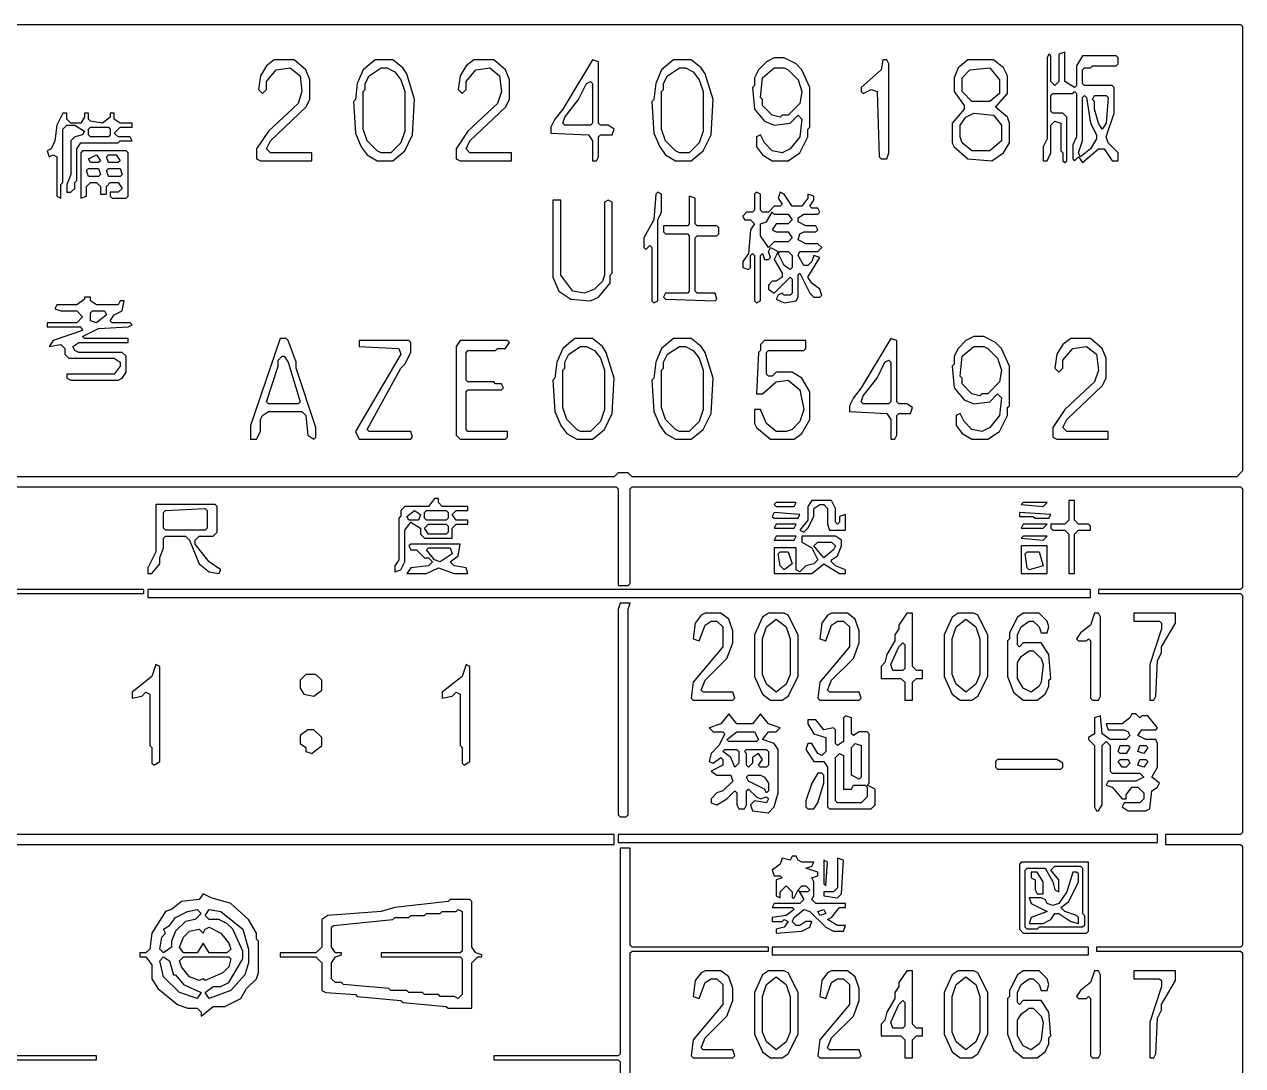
# Model space of a CAD drawing. Header units: millimetres. Extents: x 0 to 421, y 0 to 297.
# Drawn here: x 303.69 to 342.84, y 23.24 to 56.71 of the extents above; entities that cross this region are included whole.
import ezdxf

# ---------------------------------------------------------------- set-up
doc = ezdxf.new("R2010")
doc.units = ezdxf.units.MM
doc.layers.add('PDF_TRACE', color=7, linetype='Continuous')

msp = doc.modelspace()

# ---------------------------------------------------------------- linework, layer by layer
at = {"layer": 'PDF_TRACE'}
for points in [[(303.212, 56.706), (342.773, 56.706), (342.836, 56.642), (342.836, 42.355), (342.646, 42.164), (323.215, 42.164), (323.088, 42.291), (322.77, 42.291), (322.643, 42.164), (303.212, 42.164)], [(303.212, 41.847), (322.707, 41.847), (322.77, 41.783), (322.77, 38.672), (323.088, 38.672), (323.151, 38.735), (323.151, 41.783), (323.215, 41.847), (342.773, 41.847), (342.836, 41.783), (342.836, 38.608), (342.773, 38.545), (338.201, 38.545), (338.201, 38.418), (342.773, 38.418), (342.836, 38.354), (342.836, 30.734), (342.773, 30.671), (340.36, 30.671), (340.36, 30.353), (342.773, 30.353), (342.836, 30.29), (342.836, 27.115), (342.773, 27.051), (338.137, 27.051), (338.137, 26.924), (342.773, 26.924), (342.836, 26.861), (342.836, 22.225)], [(303.212, 38.418), (307.53, 38.418), (307.53, 38.545), (303.212, 38.545)], [(323.151, 19.241), (323.151, 26.861), (323.215, 26.924), (327.596, 26.924), (327.596, 27.051), (323.215, 27.051), (323.151, 27.115), (323.151, 30.226), (322.834, 30.226), (322.834, 23.622), (322.77, 23.559), (318.77, 23.559), (318.77, 23.432), (322.77, 23.432), (322.834, 23.368), (322.834, 19.241)], [(303.212, 23.432), (306.006, 23.432), (306.006, 23.559), (303.212, 23.559)]]:
    msp.add_lwpolyline(points, dxfattribs=at)
for points in [[(327.787, 55.626), (327.533, 55.499), (327.279, 55.245), (327.152, 54.991), (327.152, 54.737), (327.088, 54.674), (327.152, 53.975), (327.469, 53.594), (327.787, 53.467), (328.295, 53.531), (328.549, 53.785), (328.676, 53.658), (328.612, 53.086), (328.295, 52.705), (328.041, 52.578), (327.723, 52.642), (327.469, 52.896), (327.342, 53.15), (327.215, 53.086), (327.215, 52.769), (327.406, 52.515), (327.723, 52.324), (328.231, 52.324), (328.612, 52.578), (328.866, 53.086), (328.866, 53.34), (328.93, 53.404), (328.93, 54.674), (328.676, 55.245), (328.485, 55.436), (328.104, 55.626)], [(336.613, 55.753), (336.55, 55.626), (336.55, 53.023), (336.423, 52.769), (336.423, 52.324), (336.55, 52.324), (336.677, 52.578), (336.677, 53.467), (336.804, 53.594), (336.994, 53.531), (336.994, 52.642), (337.058, 52.578), (337.058, 52.324), (337.121, 52.261), (337.185, 52.324), (337.185, 53.721), (337.058, 53.848), (336.74, 53.848), (336.677, 53.912), (336.677, 54.42), (336.74, 54.483), (337.375, 54.483), (337.439, 54.547), (337.502, 54.483), (337.502, 53.086), (337.375, 52.832), (337.375, 52.388), (337.439, 52.324), (337.566, 52.451), (337.693, 52.261), (338.201, 52.705), (338.391, 52.705), (338.645, 52.324), (338.836, 52.324), (338.836, 52.578), (338.518, 52.896), (338.455, 53.086), (338.709, 53.848), (338.709, 54.674), (338.645, 54.737), (337.756, 54.737), (337.693, 54.801), (337.693, 55.245), (337.756, 55.309), (337.947, 55.309), (338.01, 55.372), (338.772, 55.372), (338.836, 55.436), (338.836, 55.626), (338.772, 55.69), (337.693, 55.69), (337.502, 55.372), (337.502, 54.737), (337.439, 54.674), (337.121, 54.864), (337.121, 55.817), (336.931, 55.753), (336.931, 54.864), (336.804, 54.737), (336.677, 54.864), (336.677, 55.69)], [(311.721, 55.563), (311.467, 55.372), (311.277, 55.055), (311.213, 54.61), (311.34, 54.483), (311.467, 54.61), (311.467, 54.864), (311.785, 55.245), (312.229, 55.309), (312.547, 55.055), (312.61, 54.547), (312.483, 54.166), (311.531, 53.277), (311.15, 52.705), (311.15, 52.388), (311.277, 52.324), (312.928, 52.324), (312.928, 52.578), (311.594, 52.578), (311.467, 52.705), (311.594, 52.959), (312.737, 54.039), (312.864, 54.293), (312.864, 54.928), (312.737, 55.245), (312.356, 55.563)], [(314.96, 55.563), (314.579, 55.245), (314.388, 54.801), (314.325, 54.293), (314.261, 54.229), (314.325, 53.213), (314.515, 52.769), (314.706, 52.515), (315.023, 52.324), (315.531, 52.324), (315.912, 52.642), (316.166, 53.15), (316.23, 54.293), (315.976, 55.118), (315.849, 55.309), (315.531, 55.563)], [(315.15, 55.309), (315.341, 55.309), (315.595, 55.182), (315.785, 54.928), (315.912, 54.547), (315.912, 53.277), (315.785, 52.896), (315.468, 52.578), (315.15, 52.578), (315.023, 52.642), (314.706, 52.959), (314.579, 53.34), (314.579, 54.547), (314.642, 54.61), (314.642, 54.801), (314.769, 55.055)], [(318.135, 55.563), (317.881, 55.372), (317.69, 55.055), (317.627, 54.61), (317.754, 54.483), (317.881, 54.61), (317.881, 54.864), (318.198, 55.245), (318.643, 55.309), (318.96, 55.055), (319.024, 54.547), (318.897, 54.166), (317.944, 53.277), (317.563, 52.705), (317.563, 52.388), (317.69, 52.324), (319.341, 52.324), (319.341, 52.578), (318.008, 52.578), (317.881, 52.705), (318.008, 52.959), (319.151, 54.039), (319.278, 54.293), (319.278, 54.928), (319.151, 55.245), (318.77, 55.563)], [(321.945, 55.563), (320.992, 53.975), (320.738, 53.658), (320.611, 53.404), (320.611, 53.213), (321.818, 53.15), (321.945, 52.959), (321.945, 52.324), (322.072, 52.324), (322.135, 52.451), (322.135, 53.086), (322.199, 53.15), (322.58, 53.15), (322.643, 53.34), (322.453, 53.467), (322.199, 53.467), (322.135, 53.531), (322.135, 55.499)], [(324.548, 55.563), (324.167, 55.245), (323.977, 54.801), (323.913, 54.293), (323.85, 54.229), (323.913, 53.213), (324.104, 52.769), (324.294, 52.515), (324.612, 52.324), (325.12, 52.324), (325.501, 52.642), (325.755, 53.15), (325.818, 54.293), (325.564, 55.118), (325.437, 55.309), (325.12, 55.563)], [(324.739, 55.309), (324.929, 55.309), (325.183, 55.182), (325.374, 54.928), (325.501, 54.547), (325.501, 53.277), (325.374, 52.896), (325.056, 52.578), (324.739, 52.578), (324.612, 52.642), (324.294, 52.959), (324.167, 53.34), (324.167, 54.547), (324.231, 54.61), (324.231, 54.801), (324.358, 55.055)], [(327.787, 55.309), (328.104, 55.309), (328.231, 55.245), (328.549, 54.928), (328.676, 54.547), (328.612, 54.166), (328.231, 53.785), (328.041, 53.785), (327.977, 53.721), (327.723, 53.785), (327.406, 54.102), (327.406, 54.293), (327.342, 54.356), (327.406, 54.991)], [(331.279, 55.563), (331.216, 55.245), (330.581, 54.674), (330.581, 54.547), (330.644, 54.483), (330.898, 54.61), (331.089, 54.547), (331.152, 52.451), (331.216, 52.388), (331.406, 52.388), (331.47, 52.578), (331.47, 55.436), (331.406, 55.563)], [(334.01, 55.563), (333.692, 55.309), (333.565, 54.991), (333.565, 54.547), (333.883, 54.102), (333.883, 53.975), (333.502, 53.531), (333.502, 52.896), (333.565, 52.769), (334.01, 52.388), (334.772, 52.324), (335.153, 52.578), (335.343, 52.896), (335.343, 53.531), (335.28, 53.721), (334.899, 54.039), (335.28, 54.483), (335.28, 55.055), (335.153, 55.309), (334.835, 55.563)], [(334.073, 55.245), (334.708, 55.309), (335.026, 54.928), (335.026, 54.483), (334.708, 54.229), (334.137, 54.229), (333.819, 54.547), (333.819, 54.991)], [(321.881, 54.864), (321.945, 54.801), (321.945, 53.531), (321.881, 53.467), (321.056, 53.467), (320.992, 53.531), (321.056, 53.721), (321.5, 54.293), (321.754, 54.801)], [(337.756, 54.42), (337.82, 54.356), (337.947, 53.531), (338.137, 53.15), (338.137, 53.023), (337.947, 52.705), (337.629, 52.451), (337.566, 52.578), (337.693, 52.959), (337.693, 54.356)], [(338.074, 54.42), (338.455, 54.42), (338.518, 54.356), (338.455, 53.531), (338.328, 53.34), (338.201, 53.531), (338.074, 53.975), (338.074, 54.229), (338.01, 54.293)], [(307.149, 53.531), (306.768, 53.531), (306.578, 53.658), (306.578, 53.848), (306.451, 53.848), (306.451, 53.721), (306.197, 53.531), (305.816, 53.594), (305.752, 53.658), (305.752, 53.848), (305.625, 53.848), (305.625, 53.721), (305.498, 53.531), (305.181, 53.531), (305.054, 53.658), (305.054, 53.848), (304.927, 53.848), (304.736, 53.467), (304.673, 52.959), (304.546, 52.705), (304.419, 52.642), (304.482, 52.451), (304.609, 52.515), (304.736, 52.451), (304.736, 51.181), (304.863, 51.118), (304.863, 51.562), (304.927, 51.626), (304.927, 53.34), (305.054, 53.467), (305.308, 53.467), (305.625, 53.277), (305.562, 53.15), (305.308, 53.086), (305.181, 52.959), (305.181, 51.88), (305.054, 51.562), (305.054, 51.308), (305.181, 51.308), (305.308, 51.435), (305.308, 51.626), (305.371, 51.689), (305.371, 52.705), (305.498, 52.896), (306.705, 52.896), (306.768, 52.959), (307.149, 52.959), (307.086, 53.086), (306.705, 53.086), (306.578, 53.213), (306.768, 53.404), (307.149, 53.404)], [(333.946, 53.721), (334.2, 53.848), (334.835, 53.785), (335.089, 53.467), (335.089, 52.959), (334.708, 52.642), (334.137, 52.642), (333.819, 52.896), (333.756, 53.086), (333.756, 53.467)], [(305.752, 53.34), (305.816, 53.404), (306.387, 53.404), (306.451, 53.34), (306.451, 53.15), (306.387, 53.086), (305.816, 53.086), (305.752, 53.15)], [(305.562, 52.642), (305.498, 52.578), (305.498, 51.118), (305.689, 51.181), (305.689, 51.499), (305.816, 51.626), (306.006, 51.626), (306.133, 51.499), (306.133, 51.245), (306.324, 51.245), (306.324, 51.499), (306.451, 51.626), (306.705, 51.626), (306.832, 51.435), (306.705, 51.308), (306.451, 51.308), (306.451, 51.181), (306.514, 51.118), (306.959, 51.118), (307.022, 51.181), (307.022, 52.578), (306.959, 52.642)], [(305.752, 52.388), (306.006, 52.515), (306.133, 52.324), (306.07, 52.261), (305.816, 52.261)], [(306.324, 52.451), (306.387, 52.515), (306.641, 52.515), (306.768, 52.324), (306.705, 52.261), (306.387, 52.261)], [(305.689, 52.007), (305.752, 52.07), (306.07, 52.07), (306.133, 51.88), (306.07, 51.816), (305.752, 51.816)], [(306.324, 52.007), (306.387, 52.07), (306.768, 52.07), (306.832, 51.88), (306.768, 51.816), (306.387, 51.816)], [(324.04, 51.308), (323.977, 51.245), (323.913, 50.419), (323.596, 49.848), (323.596, 49.53), (323.659, 49.467), (323.786, 49.594), (323.85, 49.53), (323.85, 47.816), (323.913, 47.752), (324.04, 47.816), (324.04, 50.419), (324.167, 50.673), (324.167, 51.245)], [(327.215, 51.308), (327.152, 51.245), (327.152, 50.737), (327.088, 50.673), (326.898, 50.673), (326.771, 50.546), (326.834, 50.419), (327.025, 50.419), (327.152, 50.292), (327.025, 50.102), (326.961, 49.34), (326.771, 49.086), (326.771, 48.895), (326.961, 48.832), (327.025, 48.895), (327.025, 49.276), (327.088, 49.34), (327.152, 49.276), (327.152, 47.816), (327.215, 47.752), (327.342, 47.816), (327.342, 49.276), (327.406, 49.34), (327.469, 49.149), (327.596, 49.149), (327.66, 49.213), (327.596, 49.403), (327.66, 49.53), (327.914, 49.403), (327.787, 49.149), (328.041, 48.705), (328.041, 48.578), (327.85, 48.451), (327.723, 48.451), (327.596, 48.324), (327.596, 48.197), (327.787, 48.07), (328.295, 48.578), (328.358, 48.514), (328.358, 48.07), (328.295, 48.006), (328.104, 48.006), (328.041, 48.07), (327.914, 48.006), (327.85, 47.879), (328.104, 47.752), (328.485, 47.816), (328.549, 47.943), (328.549, 48.641), (328.612, 48.705), (328.93, 48.07), (329.057, 47.943), (329.247, 47.943), (329.311, 48.006), (329.247, 48.197), (328.993, 48.387), (328.866, 48.578), (329.247, 49.213), (329.057, 49.276), (328.993, 49.086), (328.866, 48.959), (328.739, 48.959), (328.549, 49.276), (328.612, 49.403), (329.184, 49.403), (329.311, 49.53), (329.184, 49.657), (328.803, 49.657), (328.549, 49.784), (328.612, 49.975), (328.739, 50.038), (329.12, 50.038), (329.184, 50.102), (329.12, 50.229), (328.803, 50.229), (328.549, 50.356), (328.549, 50.483), (328.739, 50.61), (329.184, 50.61), (329.247, 50.673), (329.184, 50.8), (328.993, 50.8), (328.93, 50.864), (329.057, 51.054), (329.057, 51.181), (328.866, 51.245), (328.866, 51.118), (328.676, 50.864), (328.358, 50.864), (328.104, 51.245), (327.977, 51.308), (327.914, 51.118), (328.041, 50.927), (327.977, 50.864), (327.787, 50.864), (327.596, 50.673), (327.406, 50.673), (327.342, 50.737), (327.342, 51.245)], [(320.675, 51.054), (320.675, 48.578), (320.865, 48.133), (321.246, 47.879), (321.881, 47.816), (322.135, 47.943), (322.516, 48.387), (322.516, 48.641), (322.58, 48.705), (322.58, 50.991), (322.453, 51.054), (322.326, 50.991), (322.326, 48.641), (322.262, 48.451), (322.008, 48.197), (321.691, 48.07), (321.31, 48.133), (320.929, 48.641), (320.929, 51.054)], [(325.056, 51.181), (325.056, 50.292), (324.993, 50.229), (324.231, 50.229), (324.231, 50.038), (324.294, 49.975), (324.993, 49.975), (325.056, 49.911), (325.056, 48.133), (324.993, 48.07), (324.294, 48.07), (324.231, 47.943), (324.294, 47.879), (325.882, 47.816), (325.945, 47.879), (325.882, 48.07), (325.31, 48.07), (325.247, 48.133), (325.247, 49.848), (325.31, 49.911), (325.945, 49.911), (326.009, 49.975), (326.009, 50.165), (325.945, 50.229), (325.31, 50.229), (325.247, 50.292), (325.247, 51.118)], [(328.231, 50.61), (328.358, 50.419), (328.231, 50.292), (327.85, 50.292), (327.723, 50.102), (327.85, 50.038), (328.231, 50.038), (328.358, 49.848), (328.231, 49.721), (327.787, 49.721), (327.596, 49.53), (327.342, 49.911), (327.342, 50.292), (327.533, 50.356), (327.723, 50.673), (327.787, 50.61)], [(327.977, 49.403), (328.231, 49.403), (328.358, 49.276), (328.358, 48.895), (328.295, 48.832), (328.104, 48.959), (327.914, 49.34)], [(304.736, 47.689), (304.673, 47.562), (304.863, 47.498), (305.371, 47.498), (305.562, 47.308), (305.371, 47.117), (304.419, 47.117), (304.419, 46.99), (305.498, 46.99), (305.562, 46.863), (304.609, 46.546), (304.482, 46.355), (304.863, 46.419), (304.99, 46.292), (304.99, 46.101), (305.117, 45.974), (306.578, 45.974), (306.768, 45.847), (306.768, 45.72), (306.578, 45.466), (305.054, 45.466), (305.054, 45.339), (305.181, 45.276), (306.705, 45.276), (306.832, 45.339), (306.959, 45.53), (306.959, 46.038), (306.832, 46.165), (305.435, 46.165), (305.308, 46.228), (305.244, 46.355), (305.435, 46.482), (307.022, 46.482), (307.022, 46.609), (305.625, 46.609), (305.562, 46.673), (306.07, 46.927), (307.022, 46.99), (307.149, 47.054), (307.086, 47.117), (306.514, 47.117), (306.451, 47.181), (306.578, 47.371), (306.832, 47.498), (306.895, 47.816), (306.768, 47.816), (306.705, 47.689), (306.006, 47.689), (305.816, 47.816), (305.816, 47.943), (305.625, 47.943), (305.625, 47.879), (305.371, 47.689)], [(305.816, 47.181), (305.816, 47.435), (305.879, 47.498), (306.26, 47.498), (306.324, 47.371), (306.006, 47.117)], [(311.912, 46.609), (310.959, 43.815), (310.959, 43.371), (311.15, 43.371), (311.277, 43.625), (311.277, 44.006), (311.34, 44.133), (311.531, 44.26), (312.61, 44.26), (312.737, 44.133), (312.801, 43.498), (312.991, 43.371), (313.055, 43.434), (313.055, 43.752), (312.42, 45.657), (312.42, 45.847), (312.166, 46.546), (312.102, 46.609)], [(321.373, 46.609), (320.992, 46.292), (320.802, 45.847), (320.738, 45.339), (320.675, 45.276), (320.738, 44.26), (320.929, 43.815), (321.119, 43.561), (321.437, 43.371), (321.945, 43.371), (322.326, 43.688), (322.58, 44.196), (322.643, 45.339), (322.389, 46.165), (322.262, 46.355), (321.945, 46.609)], [(324.548, 46.609), (324.167, 46.292), (323.977, 45.847), (323.913, 45.339), (323.85, 45.276), (323.913, 44.26), (324.104, 43.815), (324.294, 43.561), (324.612, 43.371), (325.12, 43.371), (325.501, 43.688), (325.755, 44.196), (325.818, 45.339), (325.564, 46.165), (325.437, 46.355), (325.12, 46.609)], [(331.533, 46.609), (330.581, 45.022), (330.327, 44.704), (330.2, 44.45), (330.2, 44.26), (331.406, 44.196), (331.533, 44.006), (331.533, 43.371), (331.66, 43.371), (331.724, 43.498), (331.724, 44.133), (331.787, 44.196), (332.168, 44.196), (332.232, 44.387), (332.041, 44.514), (331.787, 44.514), (331.724, 44.577), (331.724, 46.546)], [(334.2, 46.673), (333.946, 46.546), (333.692, 46.292), (333.565, 46.038), (333.565, 45.784), (333.502, 45.72), (333.565, 45.022), (333.883, 44.641), (334.2, 44.514), (334.708, 44.577), (334.962, 44.831), (335.089, 44.704), (335.026, 44.133), (334.708, 43.752), (334.454, 43.625), (334.137, 43.688), (333.883, 43.942), (333.756, 44.196), (333.629, 44.133), (333.629, 43.815), (333.819, 43.561), (334.137, 43.371), (334.645, 43.371), (335.026, 43.625), (335.28, 44.133), (335.28, 44.387), (335.343, 44.45), (335.343, 45.72), (335.089, 46.292), (334.899, 46.482), (334.518, 46.673)], [(337.312, 46.609), (337.058, 46.419), (336.867, 46.101), (336.804, 45.657), (336.931, 45.53), (337.058, 45.657), (337.058, 45.911), (337.375, 46.292), (337.82, 46.355), (338.137, 46.101), (338.201, 45.593), (338.074, 45.212), (337.121, 44.323), (336.74, 43.752), (336.74, 43.434), (336.867, 43.371), (338.518, 43.371), (338.518, 43.625), (337.185, 43.625), (337.058, 43.752), (337.185, 44.006), (338.328, 45.085), (338.455, 45.339), (338.455, 45.974), (338.328, 46.292), (337.947, 46.609)], [(314.452, 46.546), (314.452, 46.355), (315.722, 46.292), (315.785, 46.101), (314.325, 43.625), (314.452, 43.371), (316.103, 43.371), (316.166, 43.434), (316.103, 43.625), (314.769, 43.625), (314.706, 43.688), (315.785, 45.657), (315.912, 45.784), (316.103, 46.165), (316.103, 46.482), (316.039, 46.546)], [(317.69, 46.546), (317.563, 46.355), (317.563, 43.498), (317.69, 43.371), (319.151, 43.371), (319.214, 43.434), (319.214, 43.625), (317.944, 43.625), (317.881, 43.688), (317.881, 44.895), (317.944, 44.958), (319.024, 44.958), (319.087, 45.022), (319.024, 45.149), (318.833, 45.149), (318.77, 45.212), (317.944, 45.212), (317.881, 45.276), (317.881, 46.165), (317.944, 46.228), (318.833, 46.228), (318.897, 46.292), (319.151, 46.292), (319.278, 46.482), (319.214, 46.546)], [(321.564, 46.355), (321.754, 46.355), (322.008, 46.228), (322.199, 45.974), (322.326, 45.593), (322.326, 44.323), (322.199, 43.942), (321.881, 43.625), (321.564, 43.625), (321.437, 43.688), (321.119, 44.006), (320.992, 44.387), (320.992, 45.593), (321.056, 45.657), (321.056, 45.847), (321.183, 46.101)], [(324.739, 46.355), (324.929, 46.355), (325.183, 46.228), (325.374, 45.974), (325.501, 45.593), (325.501, 44.323), (325.374, 43.942), (325.056, 43.625), (324.739, 43.625), (324.612, 43.688), (324.294, 44.006), (324.167, 44.387), (324.167, 45.593), (324.231, 45.657), (324.231, 45.847), (324.358, 46.101)], [(327.469, 46.546), (327.342, 46.419), (327.342, 46.228), (327.279, 46.165), (327.215, 44.831), (327.406, 44.831), (327.85, 45.212), (328.231, 45.276), (328.612, 44.958), (328.739, 44.323), (328.612, 43.942), (328.358, 43.688), (328.168, 43.625), (327.85, 43.625), (327.533, 43.879), (327.342, 44.323), (327.152, 44.323), (327.152, 43.879), (327.215, 43.752), (327.66, 43.371), (328.422, 43.371), (328.676, 43.561), (328.93, 44.006), (328.93, 44.895), (328.676, 45.339), (328.358, 45.53), (327.85, 45.53), (327.723, 45.403), (327.596, 45.403), (327.533, 45.466), (327.533, 46.165), (327.596, 46.228), (328.739, 46.228), (328.803, 46.292), (328.803, 46.546)], [(334.2, 46.355), (334.518, 46.355), (334.645, 46.292), (334.962, 45.974), (335.089, 45.593), (335.026, 45.212), (334.645, 44.831), (334.454, 44.831), (334.391, 44.768), (334.137, 44.831), (333.819, 45.149), (333.819, 45.339), (333.756, 45.403), (333.819, 46.038)], [(311.975, 46.038), (312.039, 46.038), (312.166, 45.847), (312.547, 44.577), (312.483, 44.514), (311.531, 44.514), (311.467, 44.577), (311.848, 45.72), (311.848, 45.911)], [(331.47, 45.911), (331.533, 45.847), (331.533, 44.577), (331.47, 44.514), (330.644, 44.514), (330.581, 44.577), (330.644, 44.768), (331.089, 45.339), (331.343, 45.847)], [(307.911, 41.275), (307.911, 39.751), (307.657, 39.243), (307.657, 39.053), (307.784, 39.053), (308.038, 39.37), (308.038, 39.561), (308.165, 39.878), (308.165, 40.196), (308.229, 40.259), (308.864, 40.259), (308.991, 40.132), (309.308, 39.37), (309.626, 39.116), (309.943, 39.053), (310.007, 39.18), (309.626, 39.434), (309.181, 40.005), (309.181, 40.132), (309.308, 40.259), (309.753, 40.259), (309.88, 40.386), (309.88, 41.212), (309.816, 41.275)], [(308.165, 41.021), (308.229, 41.085), (309.499, 41.148), (309.562, 41.085), (309.562, 40.513), (309.499, 40.45), (308.229, 40.45), (308.165, 40.513)], [(317.944, 41.212), (317.119, 41.212), (316.992, 41.339), (316.992, 41.466), (316.865, 41.466), (316.674, 41.212), (315.912, 41.212), (315.785, 41.085), (315.785, 40.894), (315.722, 40.831), (315.722, 39.497), (315.595, 39.307), (315.595, 39.116), (315.785, 39.18), (315.912, 39.434), (315.912, 40.45), (316.103, 40.704), (316.42, 40.513), (316.42, 40.323), (316.547, 40.196), (317.436, 40.196), (317.436, 40.513), (317.563, 40.64), (317.944, 40.64), (317.944, 40.767), (317.563, 40.767), (317.436, 40.958), (317.563, 41.085), (317.944, 41.085)], [(327.787, 41.275), (327.85, 41.212), (328.422, 41.212), (328.485, 41.339), (327.85, 41.339)], [(328.612, 40.45), (328.739, 40.386), (328.866, 40.513), (329.057, 40.894), (329.057, 41.148), (329.247, 41.275), (329.374, 41.275), (329.501, 41.148), (329.501, 40.64), (329.565, 40.45), (330.073, 40.45), (330.073, 40.958), (329.882, 40.894), (329.882, 40.704), (329.819, 40.64), (329.755, 40.704), (329.755, 41.148), (329.628, 41.402), (328.993, 41.402), (328.866, 41.212), (328.866, 40.767)], [(335.724, 41.275), (336.423, 41.212), (336.55, 41.339), (335.788, 41.339)], [(337.248, 41.402), (337.248, 40.767), (337.121, 40.64), (336.677, 40.64), (336.677, 40.513), (336.74, 40.45), (337.121, 40.45), (337.248, 40.323), (337.248, 39.053), (337.439, 39.053), (337.439, 40.323), (337.566, 40.45), (337.947, 40.45), (337.947, 40.577), (337.883, 40.64), (337.566, 40.64), (337.439, 40.767), (337.439, 41.402)], [(315.976, 40.894), (316.23, 41.085), (316.42, 40.958), (316.357, 40.767), (316.039, 40.767)], [(316.547, 41.021), (316.611, 41.085), (317.246, 41.085), (317.309, 41.021), (317.309, 40.831), (317.246, 40.767), (316.611, 40.767), (316.547, 40.831)], [(327.723, 40.894), (327.787, 40.831), (328.549, 40.831), (328.612, 40.958), (327.787, 41.021)], [(335.661, 41.021), (335.661, 40.894), (336.105, 40.894), (336.169, 40.831), (336.613, 40.831), (336.677, 40.958)], [(316.547, 40.513), (316.674, 40.64), (317.246, 40.64), (317.309, 40.577), (317.309, 40.386), (317.246, 40.323), (316.674, 40.323)], [(327.787, 40.513), (328.422, 40.513), (328.485, 40.64), (327.85, 40.64)], [(335.724, 40.513), (336.423, 40.513), (336.55, 40.64), (335.788, 40.64)], [(316.039, 39.942), (316.103, 39.815), (316.293, 39.815), (316.547, 39.561), (316.674, 39.561), (316.801, 39.434), (316.674, 39.307), (316.103, 39.243), (315.976, 39.053), (316.611, 39.053), (316.992, 39.243), (317.5, 39.053), (317.944, 39.053), (317.881, 39.243), (317.5, 39.307), (317.373, 39.434), (317.627, 39.624), (317.69, 40.005), (316.103, 40.005)], [(327.787, 39.878), (327.787, 39.053), (328.993, 39.053), (329.374, 39.37), (329.882, 39.053), (330.073, 39.053), (330.073, 39.18), (329.755, 39.307), (329.628, 39.434), (329.628, 39.497), (329.819, 39.624), (329.946, 39.942), (329.946, 40.132), (329.755, 40.259), (328.676, 40.259), (328.676, 40.069), (328.993, 39.878), (329.184, 39.497), (329.057, 39.37), (328.803, 39.307), (328.612, 39.116), (328.485, 39.18), (328.485, 39.878)], [(327.787, 40.132), (328.422, 40.132), (328.485, 40.259), (327.85, 40.259)], [(329.057, 39.942), (329.184, 40.069), (329.628, 40.069), (329.755, 39.942), (329.692, 39.815), (329.374, 39.561)], [(335.724, 40.196), (336.423, 40.132), (336.55, 40.259), (335.788, 40.259)], [(335.724, 39.942), (335.724, 39.053), (336.55, 39.053), (336.55, 39.942)], [(316.611, 39.815), (316.674, 39.878), (317.373, 39.878), (317.436, 39.688), (317.055, 39.434), (316.865, 39.497)], [(327.914, 39.688), (327.977, 39.751), (328.231, 39.751), (328.358, 39.37), (328.104, 39.18), (327.977, 39.307)], [(335.851, 39.688), (335.915, 39.751), (336.296, 39.751), (336.423, 39.307), (335.978, 39.18), (335.915, 39.243)], [(307.657, 38.545), (307.657, 38.291), (337.947, 38.291), (337.947, 38.545)], [(322.834, 38.1), (322.77, 37.91), (322.77, 31.306), (322.834, 31.242), (323.024, 31.242), (323.088, 31.306), (323.088, 37.91), (323.151, 38.1)], [(325.564, 37.783), (325.437, 37.719), (325.247, 37.465), (325.183, 36.957), (325.374, 36.894), (325.564, 37.402), (325.755, 37.529), (325.945, 37.529), (326.136, 37.338), (326.136, 36.703), (325.183, 35.56), (325.12, 35.052), (325.183, 34.989), (326.453, 34.989), (326.517, 35.052), (326.453, 35.243), (325.501, 35.243), (325.437, 35.306), (325.564, 35.624), (326.263, 36.322), (326.453, 36.83), (326.453, 37.211), (326.326, 37.592), (326.072, 37.783)], [(327.596, 37.783), (327.406, 37.656), (327.152, 37.084), (327.152, 35.751), (327.406, 35.179), (327.66, 34.989), (328.041, 34.989), (328.231, 35.116), (328.549, 35.751), (328.549, 37.084), (328.231, 37.719), (328.104, 37.783)], [(327.85, 37.592), (328.168, 37.338), (328.295, 36.957), (328.295, 35.814), (328.168, 35.497), (327.85, 35.243), (327.533, 35.497), (327.406, 35.814), (327.406, 36.957), (327.533, 37.338)], [(329.628, 37.783), (329.501, 37.719), (329.311, 37.465), (329.247, 36.957), (329.438, 36.894), (329.628, 37.402), (329.819, 37.529), (330.009, 37.529), (330.2, 37.338), (330.2, 36.703), (329.247, 35.56), (329.184, 35.052), (329.247, 34.989), (330.517, 34.989), (330.581, 35.052), (330.517, 35.243), (329.565, 35.243), (329.501, 35.306), (329.628, 35.624), (330.327, 36.322), (330.517, 36.83), (330.517, 37.211), (330.39, 37.592), (330.136, 37.783)], [(332.041, 37.783), (331.787, 37.402), (331.787, 37.275), (331.66, 37.084), (331.66, 36.894), (331.406, 36.449), (331.343, 36.195), (331.216, 36.068), (331.216, 35.687), (331.851, 35.687), (331.978, 35.56), (331.978, 34.989), (332.232, 34.989), (332.232, 35.56), (332.359, 35.687), (332.549, 35.687), (332.549, 35.941), (332.359, 35.941), (332.232, 36.068), (332.232, 37.783)], [(333.692, 37.783), (333.502, 37.656), (333.248, 37.084), (333.248, 35.751), (333.502, 35.179), (333.756, 34.989), (334.137, 34.989), (334.327, 35.116), (334.645, 35.751), (334.645, 37.084), (334.327, 37.719), (334.2, 37.783)], [(333.946, 37.592), (334.264, 37.338), (334.391, 36.957), (334.391, 35.814), (334.264, 35.497), (333.946, 35.243), (333.629, 35.497), (333.502, 35.814), (333.502, 36.957), (333.629, 37.338)], [(335.788, 37.783), (335.597, 37.656), (335.343, 37.148), (335.343, 36.957), (335.28, 36.894), (335.28, 35.751), (335.47, 35.243), (335.788, 34.989), (336.232, 34.989), (336.486, 35.179), (336.613, 35.433), (336.613, 35.624), (336.677, 35.687), (336.613, 36.449), (336.359, 36.83), (335.788, 36.83), (335.661, 36.703), (335.597, 36.767), (335.597, 37.084), (335.724, 37.338), (335.978, 37.529), (336.105, 37.529), (336.296, 37.338), (336.359, 37.148), (336.55, 37.148), (336.613, 37.338), (336.55, 37.529), (336.296, 37.783)], [(338.074, 37.783), (337.947, 37.402), (337.629, 37.148), (337.502, 36.957), (337.566, 36.894), (337.82, 36.894), (337.883, 36.957), (337.947, 36.894), (337.947, 35.052), (338.01, 34.989), (338.201, 34.989), (338.264, 35.116), (338.264, 37.656), (338.201, 37.783)], [(340.677, 37.783), (339.344, 37.783), (339.344, 37.529), (340.169, 37.529), (340.233, 37.465), (340.233, 37.275), (339.852, 36.132), (339.852, 34.989), (339.979, 34.989), (340.042, 35.116), (340.106, 36.259), (340.233, 36.513), (340.233, 36.703), (340.677, 37.465)], [(331.914, 36.83), (331.978, 36.767), (331.978, 36.005), (331.914, 35.941), (331.597, 35.941), (331.533, 36.132), (331.787, 36.703)], [(335.978, 36.576), (336.105, 36.576), (336.359, 36.322), (336.423, 36.132), (336.359, 35.56), (336.296, 35.433), (336.042, 35.243), (335.788, 35.37), (335.597, 35.687), (335.597, 36.195), (335.724, 36.386)], [(307.911, 36.132), (307.784, 35.751), (307.149, 35.243), (307.149, 35.052), (307.467, 35.116), (307.594, 35.243), (307.721, 35.179), (307.721, 33.528), (307.784, 33.465), (307.784, 32.957), (307.848, 32.893), (308.038, 33.02), (308.038, 36.068)], [(317.881, 36.132), (317.754, 35.751), (317.119, 35.243), (317.119, 35.052), (317.436, 35.116), (317.563, 35.243), (317.69, 35.179), (317.69, 33.528), (317.754, 33.465), (317.754, 32.957), (317.817, 32.893), (318.008, 33.02), (318.008, 36.068)], [(312.737, 35.814), (312.547, 35.624), (312.547, 35.37), (312.674, 35.179), (312.991, 35.116), (313.245, 35.306), (313.245, 35.624), (313.055, 35.814)], [(326.326, 34.544), (326.072, 34.227), (325.691, 34.1), (325.818, 33.973), (326.136, 33.973), (326.199, 33.909), (326.009, 33.528), (325.755, 33.274), (325.691, 33.02), (325.818, 32.957), (326.072, 33.147), (326.136, 33.084), (326.136, 32.893), (325.755, 32.703), (325.945, 32.576), (326.39, 32.576), (326.453, 32.385), (326.136, 32.068), (325.945, 32.004), (325.755, 31.814), (325.755, 31.687), (325.945, 31.623), (326.263, 31.814), (326.517, 32.068), (326.58, 32.004), (326.58, 31.623), (326.644, 31.496), (326.834, 31.496), (326.898, 31.623), (326.898, 32.068), (326.961, 32.131), (327.215, 31.877), (327.342, 31.814), (327.533, 31.877), (327.596, 31.814), (327.533, 31.687), (327.152, 31.75), (327.025, 31.623), (327.088, 31.433), (327.596, 31.369), (327.787, 31.56), (327.914, 32.004), (327.914, 33.401), (327.787, 33.592), (327.406, 33.719), (327.596, 33.973), (327.85, 33.973), (327.977, 34.1), (327.596, 34.227), (327.342, 34.544), (327.088, 34.227), (326.58, 34.227)], [(328.866, 34.354), (328.866, 34.227), (329.057, 33.909), (329.438, 33.782), (329.438, 33.338), (329.311, 33.211), (329.184, 33.274), (328.993, 33.592), (328.866, 33.592), (328.803, 33.401), (329.057, 33.02), (329.374, 33.02), (329.501, 32.83), (329.501, 31.56), (329.565, 31.496), (330.898, 31.496), (331.025, 31.623), (331.025, 32.131), (330.771, 32.258), (330.835, 32.322), (330.835, 33.909), (330.771, 33.973), (330.517, 33.973), (330.327, 33.846), (330.263, 33.909), (330.263, 34.417), (330.073, 34.481), (330.009, 34.417), (330.009, 33.655), (329.819, 33.528), (329.755, 33.592), (329.755, 34.036), (329.692, 34.1), (329.374, 34.036), (329.12, 34.354)], [(339.788, 34.481), (339.598, 34.481), (339.534, 34.417), (339.407, 34.544), (339.28, 34.544), (339.217, 34.417), (338.963, 34.227), (338.455, 34.227), (338.518, 34.036), (339.026, 34.036), (339.153, 33.973), (339.217, 33.846), (339.09, 33.719), (338.582, 33.719), (338.328, 33.909), (338.264, 34.481), (338.074, 34.417), (338.074, 33.909), (337.883, 33.782), (337.883, 33.719), (338.074, 33.528), (338.074, 31.56), (338.137, 31.433), (338.201, 31.433), (338.328, 31.623), (338.328, 33.528), (338.455, 33.655), (338.582, 33.528), (338.582, 32.703), (338.645, 32.639), (339.534, 32.639), (339.661, 32.512), (339.407, 32.385), (338.518, 32.385), (338.455, 32.258), (338.645, 32.195), (338.963, 31.814), (339.09, 31.814), (339.09, 31.941), (339.28, 32.195), (339.471, 32.195), (339.661, 32.004), (339.661, 31.814), (339.534, 31.687), (339.026, 31.687), (338.963, 31.56), (339.153, 31.433), (339.725, 31.433), (339.852, 31.496), (339.915, 32.068), (340.106, 32.195), (340.169, 32.322), (339.915, 32.512), (340.106, 32.83), (340.106, 33.592), (340.042, 33.719), (339.725, 33.719), (339.471, 33.846), (339.598, 34.036), (340.042, 34.036), (340.106, 34.1)], [(312.801, 34.036), (312.547, 33.846), (312.547, 33.592), (312.737, 33.465), (312.737, 33.338), (312.928, 33.274), (313.245, 33.528), (313.245, 33.782), (312.991, 34.036)], [(326.263, 33.719), (326.58, 33.973), (327.152, 33.973), (327.279, 33.719), (327.215, 33.655), (326.326, 33.655)], [(326.136, 33.338), (326.199, 33.401), (326.58, 33.401), (326.644, 33.338), (326.644, 32.957), (326.517, 32.83), (326.39, 33.147)], [(326.834, 33.338), (326.898, 33.401), (327.533, 33.401), (327.596, 33.338), (327.596, 32.893), (327.533, 32.83), (327.342, 32.83), (327.279, 32.893), (327.406, 33.084), (327.279, 33.274), (327.088, 33.147), (327.088, 32.957), (326.961, 32.83), (326.898, 32.893), (326.898, 33.274)], [(330.39, 33.592), (330.581, 33.528), (330.581, 32.512), (330.517, 32.449), (330.263, 32.576), (330.263, 33.465)], [(338.836, 33.338), (338.899, 33.528), (339.153, 33.528), (339.217, 33.465), (339.09, 33.274), (338.899, 33.274)], [(339.471, 33.338), (339.534, 33.528), (339.725, 33.528), (339.788, 33.465), (339.661, 33.274)], [(329.882, 33.274), (330.009, 33.211), (330.009, 32.131), (330.263, 32.131), (330.327, 32.258), (330.708, 32.258), (330.771, 32.195), (330.771, 31.877), (330.581, 31.687), (329.819, 31.687), (329.755, 31.75), (329.755, 33.147)], [(334.899, 33.02), (334.899, 32.83), (334.962, 32.766), (336.994, 32.766), (337.058, 32.83), (337.058, 32.957), (336.867, 33.084), (334.962, 33.084)], [(338.836, 33.02), (338.899, 33.084), (339.153, 33.084), (339.217, 32.957), (339.09, 32.83), (338.963, 32.83)], [(339.471, 32.893), (339.534, 33.084), (339.725, 33.084), (339.788, 33.02), (339.661, 32.83)], [(326.898, 32.512), (326.961, 32.576), (327.342, 32.576), (327.469, 32.512), (327.596, 32.322), (327.596, 32.068), (327.533, 32.004), (327.469, 32.131), (326.961, 32.385)], [(329.311, 32.639), (329.184, 32.639), (328.993, 32.322), (328.803, 31.75), (328.803, 31.56), (328.866, 31.496), (329.057, 31.496), (329.184, 31.687), (329.374, 32.322), (329.374, 32.576)], [(302.831, 27.242), (303.149, 27.242), (303.149, 30.29), (303.212, 30.353), (322.643, 30.353), (322.643, 30.671), (303.212, 30.671), (303.149, 30.734), (303.149, 31.75), (302.831, 31.75), (302.831, 30.671), (302.704, 30.544), (302.704, 30.353), (302.831, 30.226)], [(322.77, 30.671), (322.77, 30.417), (340.106, 30.417), (340.106, 30.671)], [(328.041, 29.909), (327.977, 29.718), (327.723, 29.528), (327.787, 29.337), (327.977, 29.337), (328.041, 29.274), (327.85, 29.21), (327.85, 28.702), (327.977, 28.639), (327.977, 28.829), (328.168, 29.02), (328.358, 28.829), (328.358, 28.639), (328.422, 28.639), (328.549, 28.893), (328.739, 28.575), (328.612, 28.448), (327.787, 28.448), (327.723, 28.321), (328.358, 28.321), (328.422, 28.258), (328.168, 28.067), (327.723, 28.004), (327.723, 27.877), (328.041, 27.877), (328.104, 27.94), (328.231, 27.877), (328.104, 27.686), (327.85, 27.623), (327.85, 27.496), (328.676, 27.559), (328.93, 27.686), (328.993, 27.877), (328.803, 27.877), (328.612, 27.75), (328.485, 27.75), (328.358, 27.877), (328.422, 28.004), (328.739, 28.258), (328.93, 28.194), (329.438, 27.686), (329.692, 27.559), (330.009, 27.559), (330.073, 27.75), (329.819, 27.75), (329.501, 27.94), (329.628, 28.004), (329.882, 28.321), (330.073, 28.321), (330.073, 28.448), (329.12, 28.448), (328.993, 28.575), (329.057, 28.702), (329.057, 29.147), (328.993, 29.274), (329.184, 29.337), (329.184, 29.464), (328.803, 29.591), (328.993, 29.655), (329.057, 29.782), (328.676, 29.782), (328.549, 29.845), (328.485, 29.972), (328.358, 29.972), (328.295, 29.845)], [(329.819, 29.909), (329.819, 28.956), (329.692, 28.829), (329.374, 28.829), (329.374, 28.702), (329.819, 28.639), (329.946, 28.766), (330.009, 29.845)], [(329.374, 29.845), (329.374, 29.083), (329.438, 29.02), (329.501, 29.782)], [(335.724, 29.782), (335.661, 29.718), (335.661, 27.623), (335.788, 27.496), (337.82, 27.496), (337.883, 27.559), (337.883, 29.782)], [(337.629, 29.655), (337.693, 29.591), (337.693, 28.131), (337.756, 28.067), (337.756, 27.75), (337.693, 27.686), (336.296, 27.686), (336.232, 27.623), (335.915, 27.623), (335.851, 27.686), (335.851, 29.528), (335.915, 29.591), (336.486, 29.591), (336.74, 29.147), (336.804, 28.893), (336.931, 28.829), (336.931, 29.21), (336.677, 29.528), (336.804, 29.655)], [(337.502, 29.464), (337.375, 29.464), (337.185, 28.829), (336.931, 28.448), (336.74, 28.385), (336.55, 28.448), (336.486, 28.575), (336.359, 28.639), (335.978, 28.639), (336.042, 28.448), (336.55, 28.194), (336.042, 28.004), (335.978, 27.813), (336.423, 27.813), (336.677, 27.94), (336.804, 28.131), (336.931, 28.131), (337.312, 27.877), (337.566, 27.813), (337.566, 28.004), (337.502, 28.067), (337.121, 28.194), (336.994, 28.321), (337.248, 28.512), (337.566, 29.147), (337.566, 29.401)], [(336.042, 29.464), (336.042, 29.274), (336.169, 29.21), (336.169, 28.893), (336.232, 28.766), (336.423, 28.766), (336.423, 29.147), (336.232, 29.464)], [(328.549, 28.893), (328.676, 29.02), (328.803, 29.02), (328.93, 28.893), (328.866, 28.829), (328.612, 28.829)], [(309.435, 28.766), (309.308, 28.575), (308.737, 28.512), (308.419, 28.258), (308.229, 28.194), (307.784, 27.496), (307.721, 26.988), (307.594, 26.861), (307.403, 26.861), (307.403, 26.734), (307.594, 26.734), (307.784, 26.48), (307.784, 26.035), (307.975, 25.718), (308.61, 25.21), (308.927, 25.083), (309.245, 25.083), (309.372, 24.956), (309.372, 24.829), (309.753, 25.146), (310.134, 25.146), (310.642, 25.4), (310.832, 25.718), (311.15, 26.035), (311.213, 26.226), (311.213, 27.242), (311.15, 27.305), (311.15, 27.496), (310.896, 27.94), (310.324, 28.448), (309.689, 28.639)], [(309.245, 28.258), (309.372, 28.131), (309.181, 27.94), (308.864, 27.877), (308.546, 27.559), (308.419, 27.242), (308.419, 27.051), (308.165, 26.861), (308.038, 26.988), (308.102, 27.369), (308.229, 27.496), (308.165, 27.623), (308.356, 27.75), (308.546, 28.004), (308.927, 28.194)], [(309.626, 28.258), (310.007, 28.194), (310.705, 27.623), (310.896, 26.988), (310.896, 26.543), (310.769, 26.162), (310.324, 25.654), (309.626, 25.4), (309.499, 25.591), (309.753, 25.781), (310.007, 25.781), (310.261, 25.908), (310.705, 26.67), (310.705, 26.924), (310.388, 27.623), (310.197, 27.813), (309.943, 27.94), (309.626, 27.94), (309.499, 28.067)], [(318.389, 26.797), (318.198, 26.861), (318.071, 27.051), (318.071, 28.512), (318.008, 28.575), (317.373, 28.575), (317.309, 28.512), (315.595, 28.321), (315.15, 28.194), (313.436, 28.067), (313.245, 27.94), (313.245, 27.051), (313.055, 26.861), (311.912, 26.861), (311.912, 26.734), (313.055, 26.734), (313.245, 26.543), (313.245, 25.654), (313.372, 25.591), (314.325, 25.527), (314.388, 25.464), (315.785, 25.337), (315.849, 25.273), (317.246, 25.146), (317.309, 25.083), (318.071, 25.083), (318.071, 26.543), (318.262, 26.734), (318.389, 26.734)], [(317.754, 28.194), (317.754, 26.924), (317.69, 26.861), (315.15, 26.861), (315.15, 26.734), (317.69, 26.734), (317.754, 26.67), (317.754, 25.527), (317.627, 25.4), (317.5, 25.464), (317.055, 25.464), (316.992, 25.527), (316.547, 25.527), (316.484, 25.591), (316.039, 25.591), (315.976, 25.654), (315.468, 25.654), (315.404, 25.718), (313.944, 25.845), (313.88, 25.908), (313.69, 25.908), (313.563, 26.035), (313.563, 26.543), (313.69, 26.734), (313.88, 26.797), (313.88, 26.861), (313.69, 26.861), (313.563, 27.051), (313.563, 27.686), (313.626, 27.75), (315.531, 27.94), (315.595, 28.004), (316.039, 28.004), (316.103, 28.067), (316.547, 28.067), (316.611, 28.131), (317.055, 28.131), (317.119, 28.194), (317.563, 28.194), (317.627, 28.258)], [(329.184, 28.194), (329.374, 28.258), (329.438, 28.131), (329.247, 28.067)], [(308.673, 27.051), (308.8, 27.369), (308.991, 27.559), (309.308, 27.623), (309.435, 27.496), (309.499, 27.623), (309.626, 27.686), (310.007, 27.496), (310.261, 27.178), (310.324, 26.988), (310.197, 26.861), (309.626, 26.861), (309.435, 27.178), (309.245, 26.861), (308.8, 26.861)], [(327.723, 27.051), (327.723, 26.797), (337.883, 26.797), (337.883, 27.051)], [(308.165, 26.734), (308.356, 26.607), (308.483, 26.162), (308.546, 26.162), (308.8, 25.845), (309.372, 25.591), (309.245, 25.4), (308.673, 25.591), (308.165, 26.099), (308.038, 26.607)], [(308.673, 26.607), (308.8, 26.734), (310.261, 26.734), (310.324, 26.67), (310.261, 26.416), (310.07, 26.226), (309.499, 25.972), (309.435, 26.035), (309.308, 25.972), (308.991, 26.099), (308.737, 26.416)], [(325.564, 26.289), (325.437, 26.226), (325.247, 25.972), (325.183, 25.464), (325.374, 25.4), (325.564, 25.908), (325.755, 26.035), (325.945, 26.035), (326.136, 25.845), (326.136, 25.21), (325.183, 24.067), (325.12, 23.559), (325.183, 23.495), (326.453, 23.495), (326.517, 23.559), (326.453, 23.749), (325.501, 23.749), (325.437, 23.813), (325.564, 24.13), (326.263, 24.829), (326.453, 25.337), (326.453, 25.718), (326.326, 26.099), (326.072, 26.289)], [(327.596, 26.289), (327.406, 26.162), (327.152, 25.591), (327.152, 24.257), (327.406, 23.686), (327.66, 23.495), (328.041, 23.495), (328.231, 23.622), (328.549, 24.257), (328.549, 25.591), (328.231, 26.226), (328.104, 26.289)], [(329.628, 26.289), (329.501, 26.226), (329.311, 25.972), (329.247, 25.464), (329.438, 25.4), (329.628, 25.908), (329.819, 26.035), (330.009, 26.035), (330.2, 25.845), (330.2, 25.21), (329.247, 24.067), (329.184, 23.559), (329.247, 23.495), (330.517, 23.495), (330.581, 23.559), (330.517, 23.749), (329.565, 23.749), (329.501, 23.813), (329.628, 24.13), (330.327, 24.829), (330.517, 25.337), (330.517, 25.718), (330.39, 26.099), (330.136, 26.289)], [(332.041, 26.289), (331.787, 25.908), (331.787, 25.781), (331.66, 25.591), (331.66, 25.4), (331.406, 24.956), (331.343, 24.702), (331.216, 24.575), (331.216, 24.194), (331.851, 24.194), (331.978, 24.067), (331.978, 23.495), (332.232, 23.495), (332.232, 24.067), (332.359, 24.194), (332.549, 24.194), (332.549, 24.448), (332.359, 24.448), (332.232, 24.575), (332.232, 26.289)], [(333.692, 26.289), (333.502, 26.162), (333.248, 25.591), (333.248, 24.257), (333.502, 23.686), (333.756, 23.495), (334.137, 23.495), (334.327, 23.622), (334.645, 24.257), (334.645, 25.591), (334.327, 26.226), (334.2, 26.289)], [(335.788, 26.289), (335.597, 26.162), (335.343, 25.654), (335.343, 25.464), (335.28, 25.4), (335.28, 24.257), (335.47, 23.749), (335.788, 23.495), (336.232, 23.495), (336.486, 23.686), (336.613, 23.94), (336.613, 24.13), (336.677, 24.194), (336.613, 24.956), (336.359, 25.337), (335.788, 25.337), (335.661, 25.21), (335.597, 25.273), (335.597, 25.591), (335.724, 25.845), (335.978, 26.035), (336.105, 26.035), (336.296, 25.845), (336.359, 25.654), (336.55, 25.654), (336.613, 25.845), (336.55, 26.035), (336.296, 26.289)], [(338.074, 26.289), (337.947, 25.908), (337.629, 25.654), (337.502, 25.464), (337.566, 25.4), (337.82, 25.4), (337.883, 25.464), (337.947, 25.4), (337.947, 23.559), (338.01, 23.495), (338.201, 23.495), (338.264, 23.622), (338.264, 26.162), (338.201, 26.289)], [(340.677, 26.289), (339.344, 26.289), (339.344, 26.035), (340.169, 26.035), (340.233, 25.972), (340.233, 25.781), (339.852, 24.638), (339.852, 23.495), (339.979, 23.495), (340.042, 23.622), (340.106, 24.765), (340.233, 25.019), (340.233, 25.21), (340.677, 25.972)], [(327.85, 26.099), (328.168, 25.845), (328.295, 25.464), (328.295, 24.321), (328.168, 24.003), (327.85, 23.749), (327.533, 24.003), (327.406, 24.321), (327.406, 25.464), (327.533, 25.845)], [(333.946, 26.099), (334.264, 25.845), (334.391, 25.464), (334.391, 24.321), (334.264, 24.003), (333.946, 23.749), (333.629, 24.003), (333.502, 24.321), (333.502, 25.464), (333.629, 25.845)], [(331.914, 25.337), (331.978, 25.273), (331.978, 24.511), (331.914, 24.448), (331.597, 24.448), (331.533, 24.638), (331.787, 25.21)], [(335.978, 25.083), (336.105, 25.083), (336.359, 24.829), (336.423, 24.638), (336.359, 24.067), (336.296, 23.94), (336.042, 23.749), (335.788, 23.876), (335.597, 24.194), (335.597, 24.702), (335.724, 24.892)]]:
    msp.add_lwpolyline(points, close=True, dxfattribs=at)

doc.saveas('drawing.dxf')
